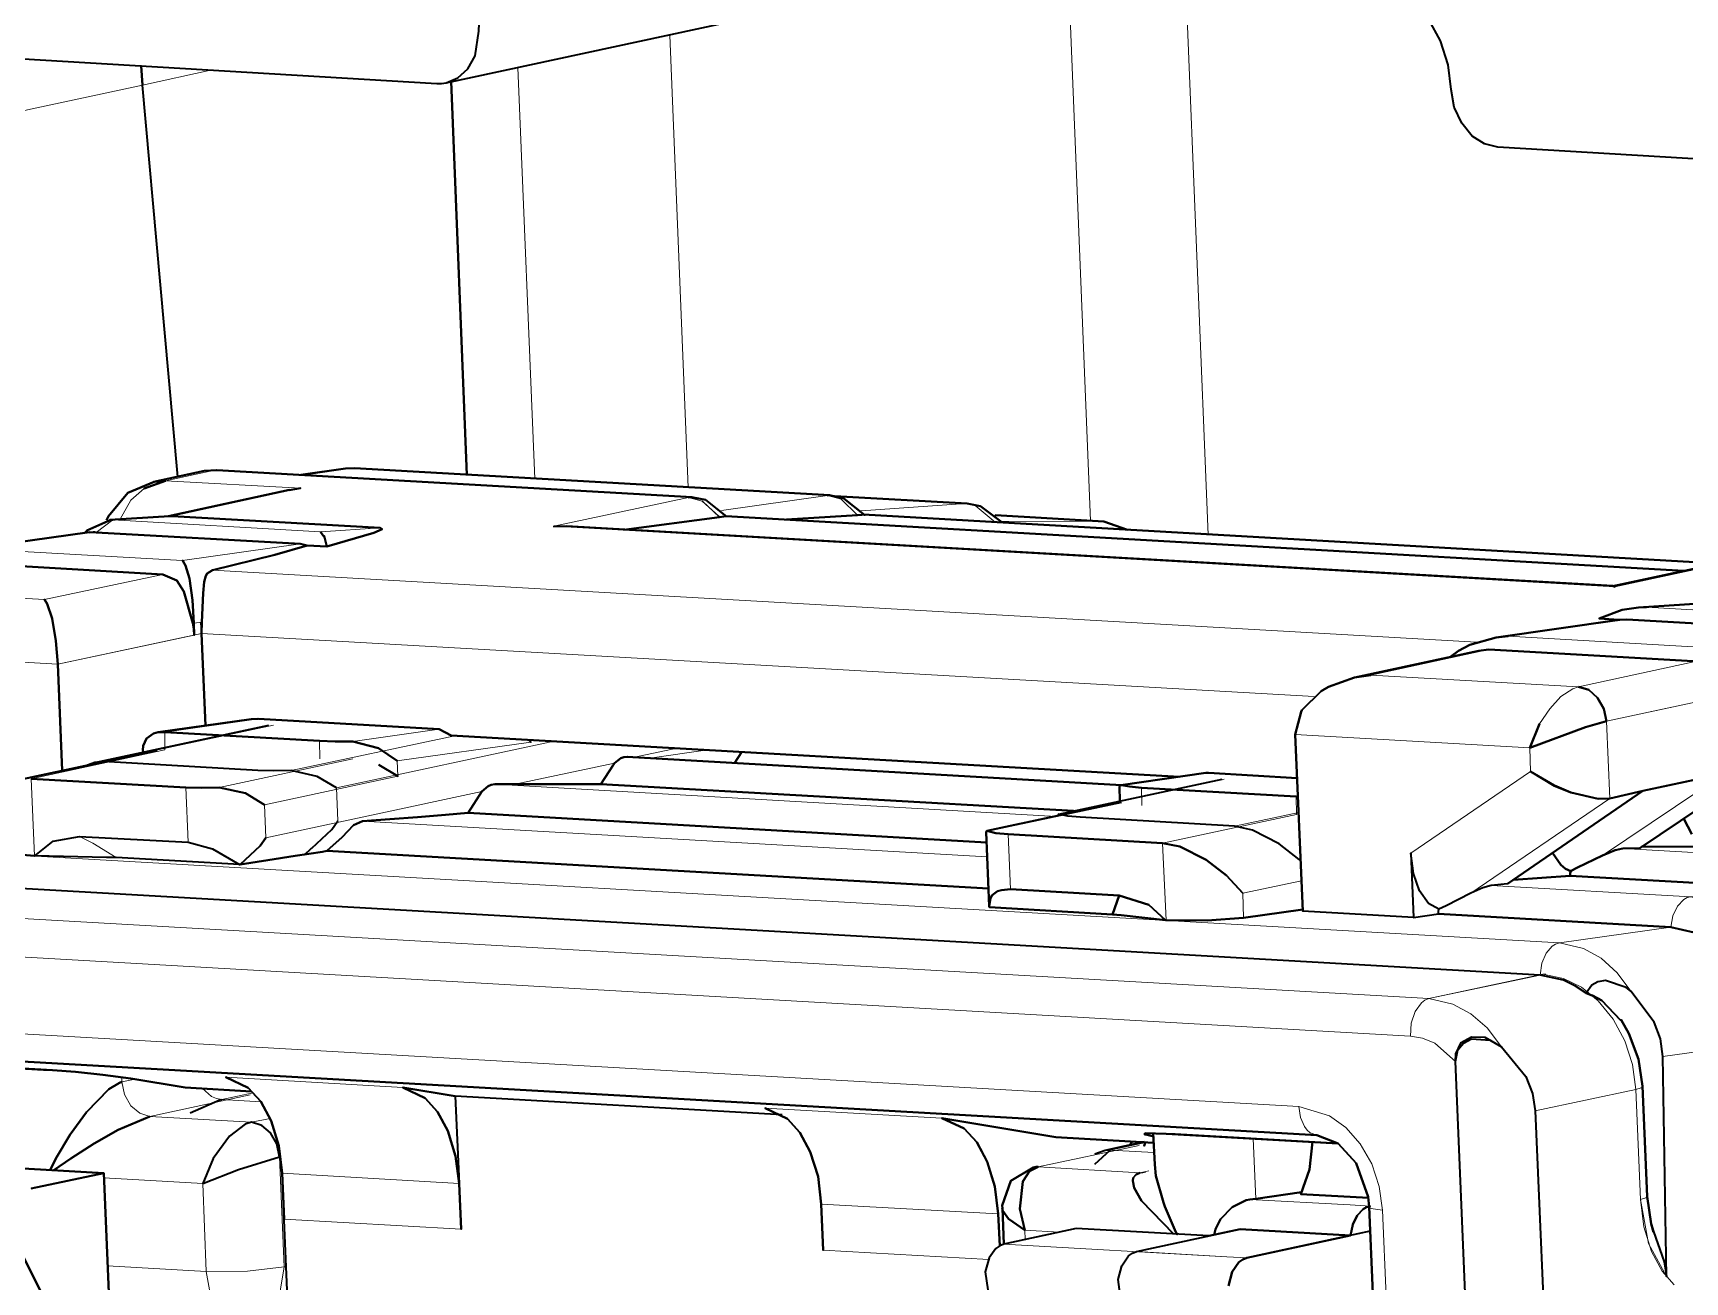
# Model space of a CAD drawing. Header units: millimetres. Extents: x 0 to 174, y 0 to 33.
# Drawn here: x 27.322 to 27.908, y 26.96 to 27.403 of the extents above; entities that cross this region are included whole.
import ezdxf

# ---------------------------------------------------------------- set-up
doc = ezdxf.new("R2010")
doc.units = ezdxf.units.MM
doc.layers.add('PDF_Geomertry', color=7, linetype='Continuous', true_color=0x405f80)

msp = doc.modelspace()

# ---------------------------------------------------------------- linework, layer by layer
at = {"layer": 'PDF_Geomertry', "color": 7, "lineweight": 35}
msp.add_lwpolyline([(28.11458, 22.58583), (28.11403, 22.58875), (28.11444, 22.59236), (28.11514, 22.59375), (28.11542, 22.59417), (28.11597, 22.59458), (28.15667, 22.62986), (28.19444, 22.66986, 0.187054), (28.35653, 23.18875), (28.18722, 27.36111, 0.271753), (27.76083, 28.0757, 0.095127), (27.57097, 28.12556), (27.42042, 28.13458), (27.3932, 28.13542), (27.36597, 28.13472), (27.33903, 28.13236), (27.3125, 28.12847), (27.29583, 28.12528), (27.29111, 28.12417)], format="xyb", dxfattribs=at)
at = {"layer": 'PDF_Geomertry', "color": 7, "lineweight": 13}
for points in [[(28.21056, 22.68875, 0.187268), (28.36875, 23.19514), (28.36972, 23.19583), (28.37069, 23.19639), (28.20125, 27.36875), (28.20042, 27.3682), (28.19945, 27.36764, 0.2722), (27.78333, 28.065)], [(28.26083, 22.75681, 0.153248), (28.37069, 23.19639), (28.38569, 23.20709), (28.21639, 27.37945), (28.20125, 27.36875, 0.236094), (27.85708, 28.02361)], [(28.28111, 22.78847, 0.153429), (28.38569, 23.20709), (28.38986, 23.20834), (28.39792, 23.20945), (28.41681, 23.20986), (28.2475, 27.38222), (28.22861, 27.38195), (28.22056, 27.38084), (28.21639, 27.37945, 0.236284), (27.88861, 28.00292)]]:
    msp.add_lwpolyline(points, format="xyb", dxfattribs=at)
at = {"layer": 'PDF_Geomertry', "color": 7, "lineweight": 35}
for points in [[(27.18167, 27.11931), (27.17264, 27.34389), (27.17458, 27.36347), (27.18181, 27.38056), (27.19319, 27.3925), (27.2, 27.39653), (27.20722, 27.39889), (27.21222, 27.39958), (27.21722, 27.39958), (27.46514, 27.38472), (27.46681, 27.38472), (27.46847, 27.385), (27.47264, 27.38681), (27.47611, 27.39), (27.47875, 27.39459), (27.48, 27.40333), (27.48042, 27.41167), (27.48222, 27.41958)], [(27.46847, 27.385), (27.59653, 27.4125)], [(28.12375, 27.32764), (28.11708, 27.33486), (28.10958, 27.34056), (28.10181, 27.34458), (28.09361, 27.34681), (28.08931, 27.34736), (27.84153, 27.36222), (27.83681, 27.36333), (27.8325, 27.36611), (27.82875, 27.3707), (27.82611, 27.37639), (27.825, 27.38264), (27.82389, 27.39139), (27.82125, 27.39986), (27.81708, 27.4075)], [(27.37319, 27.24528), (27.36695, 27.31472), (27.36069, 27.38417), (27.36028, 27.39097), (27.36069, 27.38417)], [(27.38583, 27.2475), (27.38264, 27.24736), (27.36458, 27.24347), (27.36889, 27.24389), (27.36125, 27.24111), (27.36889, 27.24389), (27.36458, 27.24347), (27.38264, 27.24736), (27.38708, 27.24764), (27.55569, 27.23806), (27.38708, 27.24764), (27.55569, 27.23806)], [(27.36125, 27.24111), (27.36889, 27.24389), (27.36458, 27.24347), (27.38264, 27.24736), (27.38708, 27.24764)], [(27.38695, 27.24764), (27.38292, 27.24736)], [(27.36486, 27.24347), (27.35556, 27.23958), (27.34861, 27.23139), (27.34792, 27.22986)], [(27.41681, 27.24125), (27.41278, 27.24056)], [(27.41278, 27.24069), (27.36986, 27.23139)], [(27.56792, 27.23125), (27.56056, 27.23708), (27.55556, 27.23806), (27.555, 27.23806), (27.55445, 27.23792)], [(27.38139, 27.19375), (27.38167, 27.18972), (27.38305, 27.15708), (27.38167, 27.18972), (27.38181, 27.19375), (27.38222, 27.20403), (27.38264, 27.20806), (27.38319, 27.21014), (27.38361, 27.21097), (27.38556, 27.21222), (27.40764, 27.21764), (27.41917, 27.22097), (27.42611, 27.22056), (27.44278, 27.22542), (27.44569, 27.22667), (27.445, 27.22722), (27.37125, 27.23139), (27.37028, 27.23139), (27.34917, 27.23), (27.34972, 27.23), (27.35014, 27.23), (27.34972, 27.23), (27.34917, 27.23), (27.37028, 27.23139), (27.37125, 27.23139), (27.445, 27.22722), (27.44569, 27.22667), (27.44278, 27.22542), (27.42611, 27.22056), (27.42514, 27.22431), (27.42611, 27.22056), (27.41917, 27.22097), (27.41681, 27.22153), (27.3443, 27.22556), (27.34375, 27.22569), (27.34319, 27.22569), (27.34208, 27.22556), (27.34319, 27.22569), (27.34375, 27.22569), (27.3443, 27.22556), (27.41681, 27.22153), (27.41917, 27.22097), (27.40764, 27.21764), (27.38556, 27.21222), (27.38361, 27.21097), (27.38319, 27.21014), (27.38264, 27.20806), (27.38222, 27.20403), (27.38181, 27.19375), (27.38167, 27.18972), (27.38305, 27.15708)], [(27.56514, 27.23139), (27.56542, 27.23097), (27.53153, 27.22653), (27.56542, 27.23097), (27.56695, 27.23125), (27.56764, 27.23139), (27.9075, 27.21194), (27.56764, 27.23139), (27.56695, 27.23125), (27.56542, 27.23097)], [(27.88305, 27.20625), (27.88236, 27.20667), (27.51111, 27.22778), (27.50667, 27.22764)], [(27.29542, 27.21486), (27.36792, 27.2107), (27.37292, 27.20847), (27.37542, 27.20458), (27.37861, 27.19334), (27.37889, 27.19125), (27.37903, 27.18917), (27.37889, 27.19334), (27.37847, 27.20153), (27.37736, 27.20917), (27.37597, 27.21389), (27.37514, 27.21528), (27.37486, 27.21556), (27.37514, 27.21528), (27.37597, 27.21389), (27.37736, 27.20917), (27.37847, 27.20153), (27.37889, 27.19334), (27.37903, 27.18917), (27.37889, 27.19125), (27.37861, 27.19334), (27.37542, 27.20458), (27.37292, 27.20847), (27.36792, 27.2107), (27.29542, 27.21486)], [(27.88222, 27.20653), (27.9275, 27.21625), (27.88222, 27.20653), (27.9275, 27.21625), (27.93208, 27.21667), (27.93139, 27.21667), (27.93083, 27.21653), (27.93139, 27.21667), (27.93208, 27.21667), (28.10056, 27.20709), (28.10528, 27.20611), (28.11472, 27.20056), (28.12042, 27.1932), (28.13, 27.17458)], [(27.89306, 27.13389), (27.97528, 27.15139), (28.02319, 27.1582), (28.0425, 27.15958), (28.03569, 27.17278), (28.03319, 27.18153), (28.03375, 27.19153), (28.03444, 27.19667), (28.03472, 27.20153), (28.03472, 27.20611)], [(27.33222, 27.14111), (27.3307, 27.17889), (27.33, 27.18708), (27.32861, 27.195), (27.32694, 27.20028), (27.32597, 27.20181)], [(27.91319, 27.20042), (27.89153, 27.19889), (27.89431, 27.19903), (27.89153, 27.19889), (27.88569, 27.19806), (27.8775, 27.195), (27.88444, 27.19459), (27.88736, 27.19472), (27.95986, 27.19056)], [(27.95986, 27.19056), (27.88736, 27.19472), (27.88444, 27.19459), (27.8775, 27.195), (27.88569, 27.19806), (27.89153, 27.19889), (27.91319, 27.20042)], [(28.03958, 27.16514), (27.89306, 27.13389), (27.88125, 27.13125), (27.87722, 27.13111), (27.8675, 27.13333), (27.86167, 27.13583), (27.8532, 27.14083), (27.86153, 27.13569), (27.8675, 27.13333), (27.87722, 27.13111), (27.88125, 27.13125), (27.89306, 27.13389), (27.845, 27.10097), (27.83917, 27.10042), (27.83625, 27.09958), (27.83194, 27.09764), (27.82319, 27.0932), (27.82069, 27.09195), (27.81695, 27.09403), (27.81375, 27.09847), (27.81167, 27.10458), (27.81069, 27.11181), (27.81167, 27.08903), (27.82055, 27.09028), (27.82055, 27.09111), (27.82069, 27.09195), (27.81695, 27.09403), (27.81375, 27.09847), (27.81167, 27.10458), (27.81069, 27.11181), (27.81167, 27.08903), (27.77236, 27.09125), (27.76972, 27.15389), (27.7718, 27.16194), (27.77208, 27.1625), (27.77889, 27.16931), (27.78153, 27.17083), (27.7907, 27.17417), (27.79653, 27.175), (27.7907, 27.17417), (27.83472, 27.18361), (27.83833, 27.18403), (27.91083, 27.17986)], [(27.91083, 27.17986), (27.83833, 27.18403), (27.83472, 27.18361), (27.7907, 27.17417), (27.78153, 27.17083), (27.77889, 27.16931), (27.77208, 27.1625), (27.7718, 27.16194), (27.76972, 27.15389), (27.77236, 27.09125), (27.76972, 27.15389), (27.7718, 27.16194), (27.77208, 27.1625), (27.77889, 27.16931), (27.78153, 27.17083), (27.7907, 27.17417), (27.79653, 27.175)], [(27.7907, 27.17417), (27.83472, 27.18361)], [(27.85639, 27.15764), (27.85292, 27.14917), (27.87264, 27.15653), (27.88014, 27.15861), (27.87917, 27.16306), (27.87694, 27.16695), (27.87389, 27.16972), (27.87014, 27.17083)], [(27.47028, 27.15361), (27.46597, 27.15583), (27.40181, 27.15945), (27.46597, 27.15583), (27.47028, 27.15361), (27.72861, 27.13889), (27.47028, 27.15361), (27.72861, 27.13889)], [(27.34375, 27.14403), (27.40555, 27.15722)], [(27.31819, 27.13806), (27.3657, 27.1482), (27.31819, 27.13806)], [(27.8532, 27.14083), (27.86153, 27.13569), (27.8675, 27.13333), (27.87722, 27.13111), (27.88125, 27.13125), (27.89306, 27.13389), (27.845, 27.10097), (27.89306, 27.13389), (27.97528, 27.15139)], [(27.31667, 27.11139), (27.32236, 27.11083), (27.3225, 27.11083), (27.32903, 27.11611), (27.33833, 27.11778), (27.37694, 27.11569), (27.38556, 27.11333), (27.39514, 27.10778), (27.39542, 27.10778), (27.40514, 27.10931), (27.41486, 27.11083), (27.42458, 27.11236), (27.42611, 27.11264), (27.66083, 27.09931), (27.42611, 27.11264), (27.43153, 27.1175), (27.43556, 27.12181), (27.43875, 27.1232), (27.44847, 27.12389), (27.45833, 27.12458), (27.46819, 27.12542), (27.47625, 27.12611), (27.66014, 27.11556), (27.47625, 27.12611), (27.48111, 27.13375), (27.48333, 27.13556), (27.48444, 27.13611), (27.48569, 27.13625), (27.49292, 27.13625), (27.52333, 27.13625), (27.69097, 27.12681), (27.52333, 27.13625), (27.52764, 27.14306), (27.52819, 27.14375), (27.52931, 27.14472), (27.53042, 27.14556), (27.53153, 27.14584), (27.53278, 27.14597), (27.53153, 27.14584), (27.53042, 27.14556), (27.52931, 27.14472), (27.52819, 27.14375), (27.52764, 27.14306), (27.52333, 27.13625), (27.49292, 27.13625), (27.48569, 27.13625), (27.48444, 27.13611), (27.48333, 27.13556), (27.48111, 27.13375), (27.47625, 27.12611), (27.46819, 27.12542), (27.45833, 27.12458), (27.44847, 27.12389), (27.43875, 27.1232), (27.43556, 27.12181), (27.43153, 27.1175), (27.42611, 27.11264), (27.42458, 27.11236), (27.41486, 27.11083), (27.40514, 27.10931), (27.39542, 27.10778), (27.4025, 27.11444), (27.40444, 27.11722), (27.4025, 27.11444), (27.39542, 27.10778), (27.39514, 27.10778), (27.35139, 27.11028), (27.34792, 27.11028), (27.3225, 27.11083), (27.32236, 27.11083), (27.31667, 27.11139)], [(27.34667, 27.14431), (27.34375, 27.14403), (27.34125, 27.14306)], [(27.42958, 27.135), (27.42264, 27.13903), (27.41347, 27.14111), (27.40722, 27.14097), (27.40167, 27.14111), (27.34681, 27.14431)], [(27.32125, 27.1382), (27.37611, 27.13514), (27.38167, 27.135), (27.38792, 27.13514), (27.39722, 27.13306), (27.40403, 27.12903), (27.39722, 27.13306), (27.38792, 27.13514), (27.38167, 27.135), (27.37611, 27.13514), (27.32125, 27.1382)], [(27.68583, 27.1257), (27.74375, 27.13806)], [(27.77167, 27.10903), (27.77111, 27.10959), (27.76403, 27.11514), (27.75458, 27.12), (27.74819, 27.12139), (27.69333, 27.12458), (27.68903, 27.125), (27.68625, 27.12556), (27.68583, 27.1257), (27.68556, 27.12528)], [(27.91042, 27.11861), (27.9075, 27.12403), (27.91042, 27.11861)], [(27.42083, 27.11361), (27.42792, 27.12028), (27.43, 27.12334)], [(27.41819, 27.11125), (27.42069, 27.11361)], [(27.91403, 27.11403), (27.89264, 27.11417), (27.91403, 27.11403)], [(27.8968, 26.9775), (27.89597, 26.98042), (27.89458, 26.99014), (27.89292, 27.02917), (27.89153, 27.03875), (27.88806, 27.04792), (27.88528, 27.05278), (27.88806, 27.04792), (27.89153, 27.03875), (27.89292, 27.02917), (27.89458, 26.99014), (27.89597, 26.98042), (27.8968, 26.97764), (27.90056, 26.96695), (27.90139, 26.96167), (27.90014, 27.03972), (27.89931, 27.04597), (27.89708, 27.05194), (27.88875, 27.06292), (27.88708, 27.06417), (27.87972, 27.06667), (27.87708, 27.06625), (27.87486, 27.065), (27.87292, 27.06222), (27.875, 27.06139), (27.87292, 27.06222), (27.86917, 27.06472), (27.86486, 27.06681), (27.85653, 27.06861), (27.17431, 27.1075)], [(27.88528, 27.05278), (27.88806, 27.04792), (27.89153, 27.03875), (27.89292, 27.02917), (27.89458, 26.99014), (27.89597, 26.98042), (27.8968, 26.97764), (27.90056, 26.96695), (27.90139, 26.96167), (27.90014, 27.03972), (27.89931, 27.04597), (27.89708, 27.05194), (27.88875, 27.06292), (27.88708, 27.06417), (27.87972, 27.06667), (27.87708, 27.06625), (27.87486, 27.065), (27.87292, 27.06222), (27.86917, 27.06472), (27.86486, 27.06681), (27.85653, 27.06861), (27.17431, 27.1075)], [(27.91125, 27.08375), (27.90292, 27.08556), (27.82055, 27.09028), (27.82055, 27.09111), (27.82069, 27.09195), (27.81695, 27.09403), (27.81375, 27.09847), (27.81167, 27.10458), (27.81069, 27.11181), (27.81167, 27.08903), (27.77236, 27.09125)], [(27.94945, 27.09917), (27.86722, 27.10375), (27.86722, 27.10472), (27.8675, 27.10542), (27.86556, 27.10625), (27.86389, 27.10764), (27.86097, 27.11195), (27.86389, 27.10764), (27.86556, 27.10625), (27.8675, 27.10542), (27.86722, 27.10472), (27.86722, 27.10375), (27.84708, 27.10236), (27.86722, 27.10375), (27.94945, 27.09917)], [(27.845, 27.10097), (27.83917, 27.10042), (27.83625, 27.09958), (27.83194, 27.09764), (27.82319, 27.0932), (27.82069, 27.09195)], [(27.81167, 27.08903), (27.82055, 27.09028), (27.90292, 27.08556), (27.91125, 27.08375)], [(27.88542, 26.89375), (27.84153, 26.89625), (27.83125, 26.89944), (27.82347, 26.90667), (27.80528, 26.93084), (27.80028, 26.94), (27.79722, 26.9557), (27.79597, 26.98639), (27.79555, 26.99), (27.79125, 27.00194), (27.78486, 27.00889), (27.77736, 27.01181), (27.17667, 27.04597), (27.17389, 27.04569)], [(27.17667, 27.04597), (27.77736, 27.01181), (27.78486, 27.00889), (27.79125, 27.00194), (27.79555, 26.99), (27.79597, 26.98639), (27.79722, 26.9557)], [(27.79722, 26.9557), (27.79597, 26.98639), (27.79555, 26.99), (27.79125, 27.00194), (27.78486, 27.00889), (27.77736, 27.01181), (27.17667, 27.04597)], [(27.83014, 26.95306), (27.82653, 27.03792), (27.82667, 27.0407), (27.82861, 27.04472), (27.83222, 27.04667), (27.83694, 27.04653), (27.84292, 27.0432), (27.85153, 27.03264), (27.85389, 27.02667), (27.85486, 27.02042), (27.85917, 26.91903)], [(27.83014, 26.95306), (27.82653, 27.03792), (27.82667, 27.0407), (27.82861, 27.04472), (27.83222, 27.04667), (27.83694, 27.04653), (27.84292, 27.0432), (27.85153, 27.03264), (27.85389, 27.02667), (27.85486, 27.02042), (27.85917, 26.91903)], [(27.83014, 26.95306), (27.82653, 27.03792), (27.82736, 27.04208), (27.82944, 27.04445), (27.83222, 27.04597), (27.83889, 27.04556), (27.84292, 27.0432), (27.85153, 27.03264), (27.85389, 27.02667), (27.85486, 27.02042), (27.85917, 26.91903)], [(27.29458, 27.02097), (27.22542, 27.00625), (27.22417, 27.00597), (27.22278, 27.00597), (27.21903, 27.00695), (27.21556, 27.00917), (27.21264, 27.01278), (27.21028, 27.01736), (27.2093, 27.02042), (27.21028, 27.02986), (27.21306, 27.03458), (27.21681, 27.03806), (27.22125, 27.04014), (27.22597, 27.0407), (27.32556, 27.035), (27.32875, 27.03486), (27.33694, 27.03431), (27.34667, 27.0332), (27.35653, 27.03195), (27.37583, 27.02875), (27.39944, 27.02736)], [(27.67306, 26.93), (27.66667, 26.92861), (27.41264, 26.94306), (27.41028, 26.99834), (27.40903, 27.00806), (27.40639, 27.01695), (27.40264, 27.02375), (27.39819, 27.02861), (27.39028, 27.03236), (27.39819, 27.02861), (27.40264, 27.02375), (27.40639, 27.01695), (27.40903, 27.00806), (27.41028, 26.99834), (27.41097, 26.98208), (27.41028, 26.99834), (27.40903, 27.00806), (27.40639, 27.01695), (27.40264, 27.02375), (27.39819, 27.02861), (27.39028, 27.03236)], [(27.37764, 27.01972), (27.3882, 27.02431), (27.38889, 27.02444)], [(27.58764, 27.01903), (27.47167, 27.02569), (27.45306, 27.02875), (27.46097, 27.025), (27.46542, 27.02014), (27.46903, 27.01333), (27.47181, 27.00445), (27.47306, 26.99472), (27.47375, 26.97847), (27.47306, 26.99472), (27.47181, 27.00445), (27.46903, 27.01333), (27.46542, 27.02014), (27.46097, 27.025), (27.45306, 27.02875), (27.47167, 27.02569)], [(27.60153, 26.98736), (27.60222, 26.97111), (27.60153, 26.98736), (27.60042, 26.99722), (27.59764, 27.00597), (27.59389, 27.01278), (27.58958, 27.01764), (27.58167, 27.02139), (27.58958, 27.01764), (27.59389, 27.01278), (27.59764, 27.00597), (27.60042, 26.99722), (27.60153, 26.98736), (27.60042, 26.99722), (27.59764, 27.00597), (27.59389, 27.01278), (27.58958, 27.01764), (27.58167, 27.02139)], [(27.66486, 26.97264), (27.66431, 26.98389), (27.66306, 26.99361), (27.66042, 27.0025), (27.65667, 27.00931), (27.65222, 27.01417), (27.64431, 27.01792), (27.68472, 27.01111), (27.71945, 27.00917)], [(27.78486, 27.00889), (27.72708, 27.01222), (27.72389, 27.01236), (27.71639, 27.0125)], [(27.71611, 27.00945), (27.70208, 27.00639)], [(27.71639, 27.01236), (27.71625, 27.01236), (27.71625, 27.01222), (27.71625, 27.01222), (27.71625, 27.01222), (27.71639, 27.01208), (27.71708, 27.01195), (27.71945, 27.01139)], [(27.77167, 26.99097), (27.79569, 26.98958), (27.77167, 26.99097), (27.77472, 26.99972), (27.77583, 27.00945), (27.77472, 26.99972), (27.77167, 26.99097), (27.77472, 26.99972), (27.77583, 27.00945)], [(27.29986, 27.00111), (27.34694, 26.99834), (27.32125, 26.99292)], [(27.31611, 26.97333), (27.33361, 26.93847), (27.34931, 26.94181), (27.34694, 26.99834), (27.29986, 27.00111)], [(27.69861, 27.00153), (27.70403, 27.00653), (27.70319, 27.00653), (27.70222, 27.00639), (27.69861, 27.00514)], [(27.32125, 26.99292), (27.34694, 26.99834), (27.34931, 26.94181), (27.33361, 26.93847), (27.31792, 26.93931), (27.34597, 26.88361), (27.34694, 26.88195), (27.34819, 26.88084), (27.34958, 26.88), (27.35097, 26.87972), (27.35153, 26.87972), (27.35208, 26.87972), (27.47667, 26.90639), (27.51736, 26.91222), (27.55819, 26.91514), (27.59305, 26.915), (27.59806, 26.90542), (27.59569, 26.91292), (27.59542, 26.92014), (27.59681, 26.92694), (27.59931, 26.9325)], [(27.70819, 26.95097), (27.70681, 26.9607), (27.70819, 26.96556), (27.71056, 26.96903), (27.71194, 26.97), (27.71333, 26.97056), (27.75014, 26.97847), (27.73903, 26.97611), (27.69195, 26.97875), (27.66625, 26.9732), (27.66583, 26.98597), (27.6657, 26.98695), (27.66875, 26.9957), (27.67667, 27.00042), (27.67764, 27.00056), (27.67847, 27.00056), (27.67542, 26.99903), (27.67306, 26.99542), (27.67194, 26.9857), (27.67375, 26.9782), (27.66792, 26.98222), (27.66597, 26.985), (27.6657, 26.98597), (27.66597, 26.985), (27.66792, 26.98222), (27.67375, 26.9782), (27.67194, 26.9857), (27.67306, 26.99542), (27.67542, 26.99903), (27.67847, 27.00056), (27.67764, 27.00056), (27.67667, 27.00042), (27.66875, 26.9957), (27.6657, 26.98695), (27.66583, 26.98597), (27.66625, 26.9732), (27.66486, 26.97264), (27.66347, 26.97167), (27.66111, 26.96833), (27.65972, 26.96333), (27.66111, 26.95375)], [(27.75014, 26.97847), (27.78931, 26.97625), (27.79014, 26.98014), (27.79167, 26.98333), (27.79375, 26.98556), (27.795, 26.98625), (27.79625, 26.98667), (27.795, 26.98625), (27.79375, 26.98556), (27.79167, 26.98333), (27.79014, 26.98014), (27.78931, 26.97625), (27.7525, 26.96833), (27.75111, 26.96778), (27.74972, 26.96681), (27.74736, 26.96333), (27.74597, 26.95847)], [(27.74597, 26.95847), (27.74736, 26.96333), (27.74972, 26.96681), (27.75111, 26.96778), (27.7525, 26.96833), (27.78931, 26.97625), (27.75014, 26.97847), (27.73903, 26.97611), (27.69195, 26.97875), (27.66625, 26.9732), (27.66486, 26.97264), (27.66347, 26.97167), (27.66111, 26.96833), (27.65972, 26.96333), (27.66111, 26.95375)], [(27.79625, 26.97778), (27.7525, 26.96833), (27.75111, 26.96778), (27.74972, 26.96681), (27.74736, 26.96333), (27.74597, 26.95847)], [(27.33361, 26.93847), (27.31611, 26.97333)]]:
    msp.add_lwpolyline(points, dxfattribs=at)
at = {"layer": 'PDF_Geomertry', "color": 7, "lineweight": 13}
for points in [[(27.73097, 27.41681), (27.73875, 27.22472)], [(27.68972, 27.41097), (27.69708, 27.22972)], [(27.54778, 27.40195), (27.55431, 27.24153)], [(27.38542, 27.38958), (27.36069, 27.38417), (27.36695, 27.31472), (27.37319, 27.24528)], [(27.49389, 27.39042), (27.49986, 27.24458)], [(27.36069, 27.38417), (27.17264, 27.34389)], [(27.37125, 27.23139), (27.35014, 27.23), (27.3443, 27.22556), (27.35014, 27.23), (27.42389, 27.22583), (27.445, 27.22722), (27.42389, 27.22583), (27.35014, 27.23), (27.37125, 27.23139), (27.41681, 27.24125), (27.36889, 27.24389), (27.38583, 27.2475), (27.38264, 27.24736), (27.38583, 27.2475), (27.38639, 27.24764), (27.38695, 27.24764)], [(27.38583, 27.2475), (27.38653, 27.24764), (27.38708, 27.24764), (27.38653, 27.24764), (27.38583, 27.2475), (27.55445, 27.23792), (27.50667, 27.22778), (27.88305, 27.20625), (27.93083, 27.21653)], [(27.36125, 27.24111), (27.35653, 27.23695), (27.35278, 27.23028)], [(27.55445, 27.23792), (27.55944, 27.23667), (27.56542, 27.23097), (27.55944, 27.23667), (27.55445, 27.23792), (27.5593, 27.23667), (27.56514, 27.23139)], [(27.36792, 27.2107), (27.32597, 27.20181), (27.25222, 27.20597), (27.2943, 27.215)], [(27.38556, 27.21222), (27.83403, 27.18667)], [(27.96805, 27.19486), (27.89431, 27.19903), (27.91542, 27.20056), (27.89431, 27.19903), (27.96805, 27.19486)], [(27.29306, 27.14125), (27.24792, 27.17528), (27.2475, 27.18361), (27.3307, 27.17889), (27.37903, 27.18917), (27.3307, 27.17889), (27.2475, 27.18361), (27.24792, 27.17528), (27.29306, 27.14125), (27.24792, 27.17528), (27.2475, 27.18361), (27.3307, 27.17889), (27.38167, 27.18972), (27.77639, 27.16736)], [(27.83194, 27.09764), (27.88125, 27.13125), (27.88014, 27.15861), (27.92875, 27.16903), (27.92861, 27.17222), (27.92569, 27.17181), (27.92861, 27.17222), (27.97444, 27.17875), (27.97736, 27.17945), (27.97736, 27.1825), (27.99875, 27.18403), (28.03375, 27.19153)], [(27.83833, 27.18403), (27.79653, 27.175), (27.87014, 27.17083), (27.86819, 27.17014), (27.86389, 27.16736), (27.86, 27.16306), (27.85639, 27.15764)], [(27.87014, 27.17083), (27.91222, 27.17986)], [(27.34681, 27.14431), (27.40722, 27.15722)], [(27.41347, 27.14111), (27.47153, 27.15347)], [(27.76972, 27.15389), (27.85292, 27.14917), (27.8532, 27.14083), (27.81069, 27.11181)], [(27.50681, 27.15153), (27.42958, 27.135), (27.43, 27.12334)], [(27.53528, 27.14584), (27.55042, 27.14903)], [(27.68625, 27.12556), (27.74444, 27.13806)], [(27.77097, 27.12625), (27.74819, 27.12139)], [(27.84292, 27.0432), (27.83778, 27.04986), (27.83194, 27.05486), (27.82556, 27.05833), (27.81708, 27.06028), (27.85653, 27.06861), (27.85722, 27.07278), (27.85875, 27.07639), (27.86083, 27.07889), (27.86208, 27.07958), (27.86347, 27.08), (27.18125, 27.11875), (27.18, 27.11834), (27.17875, 27.11764), (27.17653, 27.11514), (27.175, 27.11153), (27.17431, 27.1075)], [(27.18125, 27.11875), (27.86347, 27.08), (27.86208, 27.07958), (27.86083, 27.07889), (27.85875, 27.07639), (27.85722, 27.07278), (27.85653, 27.06861), (27.81708, 27.06028), (27.82556, 27.05833), (27.83194, 27.05486), (27.83778, 27.04986), (27.84292, 27.0432), (27.83778, 27.04986), (27.83194, 27.05486), (27.82556, 27.05833), (27.81708, 27.06028), (27.8575, 27.06889)], [(27.135, 27.09903), (27.81708, 27.06028), (27.81569, 27.05972), (27.81444, 27.05875), (27.81222, 27.0557), (27.81083, 27.05153), (27.81056, 27.04695), (27.81486, 27.04625), (27.81917, 27.04445), (27.82653, 27.03792), (27.81917, 27.04445), (27.81486, 27.04625), (27.81056, 27.04695), (27.12833, 27.08583)], [(27.81056, 27.04695), (27.81083, 27.05153), (27.81222, 27.0557), (27.81444, 27.05875), (27.81569, 27.05972), (27.81708, 27.06028), (27.135, 27.09903), (27.13361, 27.09847), (27.13222, 27.0975), (27.13, 27.09458), (27.12861, 27.09042), (27.12833, 27.08583)], [(27.82653, 27.03792), (27.81917, 27.04445), (27.81486, 27.04625), (27.81056, 27.04695), (27.12833, 27.08583), (27.12403, 27.08556), (27.11986, 27.08417), (27.11292, 27.07847)], [(27.85861, 27.06889), (27.85805, 27.06889), (27.8575, 27.06889), (27.86486, 27.06736), (27.87125, 27.06431), (27.87722, 27.05944), (27.8825, 27.05292), (27.88667, 27.04528), (27.88931, 27.03694), (27.89056, 27.02806), (27.85486, 27.02042), (27.89056, 27.02806), (27.89222, 26.98903), (27.895, 26.97347), (27.90139, 26.96167), (27.895, 26.97347), (27.89222, 26.98903), (27.89056, 27.02806), (27.85486, 27.02042)], [(27.89292, 27.02917), (27.89278, 27.02889), (27.89236, 27.02861), (27.89056, 27.02806), (27.88931, 27.03694), (27.88667, 27.04528), (27.8825, 27.05292), (27.87722, 27.05944), (27.875, 27.06139), (27.87722, 27.05944), (27.8825, 27.05292), (27.88667, 27.04528), (27.88931, 27.03694), (27.89056, 27.02806), (27.89236, 27.02861), (27.89278, 27.02889), (27.89292, 27.02917), (27.89278, 27.02889), (27.89236, 27.02861), (27.89056, 27.02806), (27.89222, 26.98903), (27.89333, 26.97931), (27.89611, 26.97056), (27.89986, 26.96361), (27.90417, 26.95875)], [(27.83014, 26.95306), (27.80194, 26.95472), (27.80069, 26.98528), (27.79945, 26.99361), (27.79681, 27.00167), (27.79278, 27.00875), (27.78764, 27.01458), (27.7818, 27.01875), (27.77097, 27.02195), (27.17028, 27.05611), (27.16417, 27.0557), (27.15861, 27.05361), (27.15361, 27.05), (27.14931, 27.045), (27.14597, 27.03875), (27.14403, 27.03125), (27.14347, 27.02264), (27.14486, 26.99208), (27.11653, 26.99361)], [(27.17028, 27.05611), (27.77097, 27.02195), (27.77153, 27.01806), (27.77292, 27.01486), (27.77389, 27.01361), (27.775, 27.01264), (27.77736, 27.01181), (27.775, 27.01264), (27.77389, 27.01361), (27.77292, 27.01486), (27.77153, 27.01806), (27.77097, 27.02195), (27.7818, 27.01875), (27.78764, 27.01458), (27.79278, 27.00875), (27.79681, 27.00167), (27.79945, 26.99361), (27.80069, 26.98528), (27.79736, 26.9857), (27.79639, 26.98597), (27.79611, 26.98611), (27.79597, 26.98625), (27.79597, 26.98625), (27.79597, 26.98639), (27.79597, 26.98625), (27.79597, 26.98625), (27.79611, 26.98611), (27.79639, 26.98597), (27.79736, 26.9857), (27.80069, 26.98528), (27.80194, 26.95472)], [(27.80194, 26.95472), (27.80069, 26.98528), (27.79945, 26.99361), (27.79681, 27.00167), (27.79278, 27.00875), (27.78764, 27.01458), (27.7818, 27.01875), (27.77097, 27.02195), (27.17028, 27.05611)], [(27.45306, 27.02875), (27.39028, 27.03236)], [(27.38194, 27.02833), (27.38514, 27.02556), (27.38695, 27.02486), (27.38889, 27.02444), (27.4, 27.02681)], [(27.38889, 27.02444), (27.40264, 27.02361)], [(27.64431, 27.01792), (27.58167, 27.02139)], [(27.77097, 27.02195), (27.77153, 27.01806), (27.77292, 27.01486), (27.77389, 27.01361), (27.775, 27.01264), (27.77736, 27.01181)], [(27.71722, 27.00931), (27.70403, 27.00653), (27.71958, 27.0057)], [(27.47306, 26.99472), (27.41028, 26.99834)], [(27.89222, 26.98903), (27.89403, 26.98958), (27.89444, 26.98986), (27.89458, 26.99014)], [(27.66431, 26.98389), (27.60153, 26.98736)], [(27.79597, 26.98639), (27.79597, 26.98625), (27.79597, 26.98625), (27.79611, 26.98611), (27.79639, 26.98597), (27.79736, 26.9857), (27.80069, 26.98528)], [(27.71333, 26.97056), (27.74542, 26.96875), (27.7525, 26.96833), (27.74542, 26.96875), (27.66625, 26.9732), (27.74542, 26.96875), (27.7525, 26.96833)]]:
    msp.add_lwpolyline(points, dxfattribs=at)
at = {"layer": 'PDF_Geomertry', "color": 7, "lineweight": 35}
for points in [[(27.47583, 27.24597), (27.47028, 27.38542)], [(27.43278, 27.2482), (27.43597, 27.24834), (27.60458, 27.23875), (27.60958, 27.23764), (27.61695, 27.23167), (27.60958, 27.23764), (27.60458, 27.23875), (27.60417, 27.23875), (27.60375, 27.23861), (27.60417, 27.23875), (27.60458, 27.23875), (27.43597, 27.24834), (27.43278, 27.2482), (27.41694, 27.24597)], [(27.34792, 27.22986), (27.34861, 27.23139), (27.35556, 27.23958), (27.36486, 27.24347), (27.35556, 27.23958), (27.34861, 27.23139)], [(27.41278, 27.24056), (27.41681, 27.24125)], [(27.36986, 27.23139), (27.41278, 27.24069)], [(27.55556, 27.23806), (27.56042, 27.23708), (27.56792, 27.23125), (27.56056, 27.23708), (27.55556, 27.23806), (27.555, 27.23806), (27.55445, 27.23792), (27.555, 27.23806)], [(27.65333, 27.23583), (27.60639, 27.23847), (27.65333, 27.23583), (27.65806, 27.23486), (27.66556, 27.22917), (27.65806, 27.23486)], [(27.34014, 27.22542), (27.34097, 27.22625), (27.34944, 27.23), (27.34097, 27.22625)], [(27.61653, 27.23195), (27.61597, 27.23181), (27.61444, 27.23167), (27.58917, 27.23014), (27.61444, 27.23167), (27.61597, 27.23181), (27.61653, 27.23195), (27.91972, 27.21458)], [(27.70181, 27.22945), (27.66333, 27.23167), (27.70181, 27.22945), (27.71014, 27.22653)], [(27.29972, 27.21972), (27.34194, 27.22569), (27.29972, 27.21972), (27.30042, 27.21972), (27.30111, 27.21972), (27.30042, 27.21972), (27.29972, 27.21972), (27.29153, 27.21542), (27.2907, 27.21445), (27.29153, 27.21542)], [(27.42389, 27.22583), (27.425, 27.22417)], [(27.51111, 27.22778), (27.88236, 27.20667), (27.88305, 27.20625), (27.88236, 27.20667), (27.51111, 27.22778), (27.50667, 27.22764)], [(27.33222, 27.14111), (27.3307, 27.17889), (27.33, 27.18708), (27.32861, 27.195), (27.32694, 27.20028), (27.32597, 27.20181), (27.32694, 27.20028), (27.32861, 27.195), (27.33, 27.18708), (27.3307, 27.17889)], [(27.88458, 27.19459), (27.84097, 27.18833), (27.84528, 27.18875), (27.84097, 27.18833), (27.83167, 27.1857), (27.82764, 27.18361), (27.82486, 27.18153), (27.82764, 27.18361), (27.83167, 27.1857), (27.84097, 27.18833)], [(27.87014, 27.17083), (27.87389, 27.16972), (27.87694, 27.16695), (27.87917, 27.16306), (27.88014, 27.15861), (27.87264, 27.15653), (27.85292, 27.14917), (27.85639, 27.15764), (27.85292, 27.14917), (27.87264, 27.15653), (27.88014, 27.15861), (27.87917, 27.16306), (27.87694, 27.16695), (27.87389, 27.16972)], [(27.39931, 27.15931), (27.36625, 27.15472), (27.36861, 27.15472), (27.42347, 27.15167), (27.42903, 27.15139), (27.43528, 27.15139), (27.44444, 27.14903), (27.45111, 27.14459), (27.44444, 27.14903), (27.43528, 27.15139), (27.42903, 27.15139), (27.42347, 27.15167), (27.36861, 27.15472), (27.36625, 27.15472), (27.36458, 27.15431), (27.36208, 27.1525), (27.36097, 27.14986), (27.36083, 27.14833), (27.36097, 27.14986), (27.36208, 27.1525), (27.36458, 27.15431), (27.36625, 27.15472), (27.39931, 27.15931), (27.40167, 27.15945)], [(27.36097, 27.14778), (27.36083, 27.14847)], [(27.49764, 27.15208), (27.49847, 27.15125)], [(27.57333, 27.14778), (27.57069, 27.14375)], [(27.44458, 27.1432), (27.45125, 27.13917)], [(27.70736, 27.13542), (27.70778, 27.13597), (27.73792, 27.14028), (27.73847, 27.14028), (27.73889, 27.14028), (27.77042, 27.13847), (27.73889, 27.14028), (27.73847, 27.14028), (27.73792, 27.14028), (27.70778, 27.13597), (27.70806, 27.13597), (27.53264, 27.14597), (27.70806, 27.13597), (27.71083, 27.13542), (27.71514, 27.135), (27.77, 27.13195), (27.77069, 27.13181), (27.77, 27.13195), (27.71514, 27.135), (27.71083, 27.13542), (27.70806, 27.13597), (27.70778, 27.13597), (27.70736, 27.13542), (27.7075, 27.13028)], [(27.89194, 27.11361), (27.93556, 27.14292), (27.89194, 27.11361), (27.88597, 27.11347), (27.88319, 27.11292), (27.87875, 27.11097), (27.86986, 27.10681), (27.86736, 27.10542), (27.86986, 27.10681), (27.87875, 27.11097), (27.88319, 27.11292), (27.88597, 27.11347)], [(27.70778, 27.12986), (27.66028, 27.11972), (27.66069, 27.11958), (27.66347, 27.11889), (27.66778, 27.11861), (27.72264, 27.11542), (27.72875, 27.11417), (27.73806, 27.10945), (27.74528, 27.10389), (27.75111, 27.09764), (27.74528, 27.10389), (27.73806, 27.10945), (27.72875, 27.11417), (27.72264, 27.11542), (27.66778, 27.11861), (27.66347, 27.11889), (27.66069, 27.11958), (27.66028, 27.11972), (27.66, 27.11931), (27.66111, 27.09306), (27.66125, 27.09445), (27.66153, 27.0957), (27.66208, 27.09681), (27.66306, 27.09764), (27.66403, 27.09833), (27.66542, 27.09875), (27.66861, 27.09903), (27.70722, 27.09681), (27.71778, 27.09347), (27.72361, 27.08806), (27.70792, 27.08986), (27.70486, 27.09014), (27.66125, 27.09264), (27.66111, 27.09306), (27.66, 27.11931), (27.66028, 27.11972)], [(27.3225, 27.11083), (27.32903, 27.11611), (27.33833, 27.11778), (27.37694, 27.11569), (27.38556, 27.11333), (27.39514, 27.10778), (27.35139, 27.11028), (27.34792, 27.11028)], [(27.66125, 27.09264), (27.70486, 27.09014), (27.70722, 27.09681), (27.66861, 27.09903), (27.66542, 27.09875), (27.66403, 27.09833), (27.66306, 27.09764), (27.66208, 27.09681), (27.66153, 27.0957), (27.66111, 27.09306)], [(27.75139, 27.08889), (27.77236, 27.09181), (27.75139, 27.08889), (27.73847, 27.08792), (27.72389, 27.08806), (27.72361, 27.08806), (27.71778, 27.09347), (27.70722, 27.09681), (27.70486, 27.09014), (27.70792, 27.08986), (27.72361, 27.08806), (27.72389, 27.08806), (27.73847, 27.08792)], [(27.87514, 27.06139), (27.87847, 27.05958), (27.88514, 27.05264), (27.87847, 27.05958)], [(27.21028, 27.02986), (27.2093, 27.02042), (27.21028, 27.01736), (27.2093, 27.02042), (27.21028, 27.02986), (27.21306, 27.03458), (27.21681, 27.03806), (27.22125, 27.04014), (27.22597, 27.0407), (27.32556, 27.035), (27.32875, 27.03486), (27.33694, 27.03431), (27.34667, 27.0332), (27.35653, 27.03195), (27.37583, 27.02875), (27.39944, 27.02736), (27.37583, 27.02875), (27.35653, 27.03195), (27.34667, 27.0332), (27.33694, 27.03431), (27.32875, 27.03486), (27.22597, 27.0407), (27.22125, 27.04014), (27.21681, 27.03806)], [(27.32792, 26.99945), (27.33, 27.00361), (27.335, 27.01208), (27.34083, 27.02), (27.34875, 27.02819), (27.3525, 27.03042), (27.35333, 27.0307), (27.3525, 27.03042), (27.34875, 27.02819), (27.34083, 27.02), (27.335, 27.01208), (27.33, 27.00361)], [(27.47167, 27.02569), (27.47306, 26.99472), (27.47181, 27.00445), (27.46903, 27.01333), (27.46542, 27.02014), (27.46097, 27.025), (27.45306, 27.02875)], [(27.36333, 27.01847), (27.35208, 27.01375), (27.34361, 27.00889), (27.33528, 27.00361), (27.32931, 26.99945), (27.33528, 27.00361), (27.34361, 27.00889), (27.35208, 27.01375)], [(27.40931, 27.00417), (27.40833, 27.00875), (27.40611, 27.01264), (27.40306, 27.01528), (27.39944, 27.01639), (27.39708, 27.01569), (27.39153, 27.01153), (27.38583, 27.00361), (27.38208, 26.99472), (27.39472, 26.99972)], [(27.40931, 27.00417), (27.40833, 27.00875), (27.40611, 27.01264), (27.40306, 27.01528), (27.39944, 27.01639), (27.39708, 27.01569), (27.39153, 27.01153), (27.38583, 27.00361), (27.38208, 26.99472), (27.39472, 26.99972)], [(27.68472, 27.01111), (27.64431, 27.01792), (27.65222, 27.01417), (27.65667, 27.00931), (27.66042, 27.00236), (27.66306, 26.99361), (27.66431, 26.98389), (27.66486, 26.97264), (27.66431, 26.98389), (27.66306, 26.99361), (27.66042, 27.0025), (27.65667, 27.00931), (27.65222, 27.01417), (27.64431, 27.01792), (27.68472, 27.01111), (27.71945, 27.00917)], [(27.72389, 27.01236), (27.78486, 27.00889), (27.72708, 27.01222), (27.72389, 27.01236), (27.71639, 27.0125)], [(27.71986, 27.00139), (27.72028, 26.99736), (27.72292, 26.98792), (27.72347, 26.98653), (27.72736, 26.9775), (27.72778, 26.97667), (27.72736, 26.9775), (27.72347, 26.98653), (27.72292, 26.98792), (27.72028, 26.99736), (27.71986, 27.00139), (27.7193, 27.0125)], [(27.71181, 27.00958), (27.71097, 27.00833)], [(27.71653, 27.00945), (27.71611, 27.00806)], [(27.71945, 27.01139), (27.71708, 27.01195), (27.71639, 27.01208), (27.71625, 27.01222), (27.71625, 27.01222), (27.71625, 27.01222), (27.71625, 27.01236), (27.71639, 27.01236), (27.71625, 27.01236), (27.71625, 27.01222), (27.71625, 27.01222), (27.71625, 27.01222), (27.71639, 27.01208), (27.71708, 27.01195)], [(27.7125, 26.9932), (27.71208, 26.9957), (27.71222, 26.99667), (27.7132, 26.99792), (27.71458, 26.99847), (27.7132, 26.99792), (27.71222, 26.99667), (27.71208, 26.9957), (27.7125, 26.9932), (27.71514, 26.98861), (27.72653, 26.9768), (27.71514, 26.98861)], [(27.75569, 26.98931), (27.75361, 26.98903), (27.75222, 26.98875), (27.74736, 26.98625), (27.74319, 26.98208), (27.74139, 26.97847), (27.74097, 26.97653), (27.74139, 26.97847), (27.74319, 26.98208), (27.74736, 26.98625), (27.75222, 26.98875), (27.75361, 26.98903), (27.75569, 26.98931), (27.77194, 26.99167)]]:
    msp.add_lwpolyline(points, close=True, dxfattribs=at)
at = {"layer": 'PDF_Geomertry', "color": 7, "lineweight": 13}
for points in [[(27.9275, 27.21625), (27.93083, 27.21653), (27.88305, 27.20625), (27.50667, 27.22778), (27.55445, 27.23792), (27.38583, 27.2475), (27.36889, 27.24389), (27.41681, 27.24125), (27.37125, 27.23139), (27.41681, 27.24125), (27.36889, 27.24389), (27.38583, 27.2475), (27.55445, 27.23792), (27.50667, 27.22778), (27.88305, 27.20625), (27.93083, 27.21653)], [(27.41806, 27.24583), (27.43514, 27.24834), (27.43278, 27.2482), (27.43514, 27.24834)], [(27.60375, 27.23861), (27.60861, 27.23736), (27.61444, 27.23167), (27.60861, 27.23736), (27.60375, 27.23861), (27.56611, 27.23333), (27.60375, 27.23861), (27.43514, 27.24834), (27.43556, 27.24834), (27.43597, 27.24834), (27.43556, 27.24834), (27.43514, 27.24834)], [(27.35653, 27.23695), (27.36125, 27.24111), (27.35653, 27.23695), (27.35278, 27.23028)], [(27.65278, 27.23583), (27.65611, 27.23514), (27.66319, 27.22917), (27.65611, 27.23514), (27.65278, 27.23583), (27.6157, 27.23319), (27.65278, 27.23583), (27.60667, 27.23847)], [(27.56695, 27.23125), (27.90695, 27.21194)], [(27.61597, 27.23181), (27.91958, 27.21458)], [(27.70167, 27.22945), (27.70875, 27.22667), (27.70167, 27.22945), (27.66514, 27.22958), (27.70167, 27.22945), (27.66333, 27.23167)], [(27.37486, 27.21556), (27.41681, 27.22153), (27.37486, 27.21556), (27.30111, 27.21972), (27.29542, 27.21486), (27.30111, 27.21972), (27.34319, 27.22569), (27.30111, 27.21972)], [(27.25222, 27.20597), (27.32597, 27.20181), (27.36792, 27.2107), (27.32597, 27.20181), (27.25222, 27.20597), (27.2943, 27.215)], [(27.83403, 27.18667), (27.38556, 27.21222)], [(27.96111, 27.19056), (27.91903, 27.18458), (27.91583, 27.18347), (27.91083, 27.17986), (27.91583, 27.18347), (27.91903, 27.18458), (27.84528, 27.18875), (27.88736, 27.19472), (27.84528, 27.18875), (27.91903, 27.18458)], [(27.38181, 27.19375), (27.37889, 27.19334), (27.37861, 27.19334), (27.37889, 27.19334)], [(27.77639, 27.16736), (27.38167, 27.18972)], [(27.97736, 27.1825), (27.97736, 27.17945), (27.97444, 27.17875), (27.92861, 27.17222), (27.92875, 27.16903), (27.88014, 27.15861), (27.88125, 27.13125), (27.83194, 27.09764), (27.88125, 27.13125), (27.88014, 27.15861), (28.03375, 27.19153), (27.99875, 27.18403), (27.97736, 27.1825), (27.97444, 27.18222)], [(27.83833, 27.18403), (27.79653, 27.175), (27.87014, 27.17083), (27.86819, 27.17014), (27.86389, 27.16736), (27.86, 27.16306), (27.85639, 27.15764), (27.86, 27.16306), (27.86389, 27.16736), (27.86819, 27.17014), (27.87014, 27.17083), (27.91222, 27.17986), (27.87014, 27.17083), (27.79653, 27.175)], [(27.36861, 27.14847), (27.32125, 27.1382), (27.32236, 27.11083), (27.32125, 27.1382), (27.36861, 27.14847), (27.36861, 27.15472), (27.40181, 27.15945), (27.36861, 27.15472)], [(27.46597, 27.15583), (27.43528, 27.15139)], [(27.85292, 27.14917), (27.76972, 27.15389), (27.85292, 27.14917), (27.8532, 27.14083), (27.81069, 27.11181), (27.8532, 27.14083)], [(27.48111, 27.13375), (27.40444, 27.11722), (27.40403, 27.12903), (27.45125, 27.13917), (27.45111, 27.14459), (27.49847, 27.15125), (27.49847, 27.15195), (27.49847, 27.15125), (27.45111, 27.14459), (27.45125, 27.13917), (27.40403, 27.12903), (27.40444, 27.11722)], [(27.42361, 27.14528), (27.42347, 27.15167)], [(27.56125, 27.14847), (27.5407, 27.14556)], [(27.43528, 27.14528), (27.38792, 27.13514)], [(27.52819, 27.14375), (27.49292, 27.13625)], [(27.48569, 27.13625), (27.68486, 27.12486)], [(27.73889, 27.14028), (27.70806, 27.13597)], [(27.87875, 27.11097), (27.92181, 27.14)], [(27.37694, 27.11569), (27.37611, 27.13514)], [(27.66069, 27.11958), (27.70819, 27.12972)], [(27.71528, 27.12875), (27.71514, 27.135)], [(27.72264, 27.11542), (27.77014, 27.12556), (27.77, 27.13195), (27.77069, 27.13195), (27.77, 27.13195), (27.77014, 27.12556), (27.72264, 27.11542), (27.72389, 27.08806)], [(27.43875, 27.1232), (27.66042, 27.11056)], [(27.66861, 27.09903), (27.66778, 27.11861)], [(27.33833, 27.11778), (27.34305, 27.11542), (27.35139, 27.11028), (27.34305, 27.11542)], [(27.94945, 27.09917), (27.91, 27.09639), (27.91875, 27.09431), (27.92472, 27.09083), (27.93028, 27.08583), (27.935, 27.07917), (27.93028, 27.08583), (27.92472, 27.09083), (27.91875, 27.09431), (27.91, 27.09639), (27.94945, 27.09917), (27.95125, 27.105), (27.95319, 27.10778), (27.95444, 27.10875), (27.9557, 27.10931), (27.95694, 27.10945), (27.88597, 27.11347), (27.95694, 27.10945), (27.9557, 27.10931), (27.95444, 27.10875), (27.95319, 27.10778), (27.95125, 27.105)], [(27.75139, 27.08889), (27.75111, 27.09764), (27.77194, 27.10208), (27.75111, 27.09764)], [(27.83917, 27.10042), (27.91, 27.09639), (27.90875, 27.09611), (27.9075, 27.09542), (27.90528, 27.09306), (27.90361, 27.08958), (27.90292, 27.08556), (27.86347, 27.08), (27.87194, 27.07806), (27.87819, 27.07458), (27.88389, 27.06945), (27.88875, 27.06292), (27.88389, 27.06945), (27.87819, 27.07458), (27.87194, 27.07806), (27.86347, 27.08), (27.90292, 27.08556), (27.90361, 27.08958), (27.90528, 27.09306), (27.9075, 27.09542), (27.90875, 27.09611), (27.91, 27.09639)], [(27.12833, 27.08583), (27.81056, 27.04695), (27.81083, 27.05153), (27.81222, 27.0557), (27.81444, 27.05875), (27.81569, 27.05972), (27.81708, 27.06028), (27.135, 27.09903), (27.13361, 27.09847), (27.13222, 27.0975), (27.13, 27.09458), (27.12861, 27.09042)], [(27.93889, 27.00625), (27.93875, 27.00611), (27.9382, 27.00584), (27.93653, 27.00556), (27.93583, 27.04472), (27.90014, 27.03972), (27.93583, 27.04472), (27.93653, 27.00556), (27.93875, 26.98972), (27.94486, 26.97736), (27.93875, 26.98972), (27.93653, 27.00556), (27.9382, 27.00584), (27.93875, 27.00611)], [(27.35805, 27.03167), (27.35333, 27.0307), (27.35333, 27.0325), (27.35333, 27.0307), (27.35431, 27.02625), (27.35653, 27.02222), (27.35972, 27.01959), (27.36333, 27.01847), (27.39889, 27.02611), (27.36333, 27.01847), (27.39944, 27.01639), (27.40597, 27.01778), (27.39944, 27.01639), (27.36333, 27.01847), (27.35972, 27.01959), (27.35653, 27.02222), (27.35431, 27.02625), (27.35333, 27.0307)], [(27.39028, 27.03236), (27.45306, 27.02875)], [(27.58167, 27.02139), (27.64431, 27.01792)], [(27.67847, 27.00056), (27.71431, 27.0082), (27.67847, 27.00056), (27.71458, 26.99847), (27.71778, 26.99917), (27.71458, 26.99847), (27.71556, 26.99847), (27.71653, 26.99861), (27.71556, 26.99847), (27.71458, 26.99847)], [(27.75569, 26.98931), (27.75472, 27.01069)], [(27.40931, 27.00417), (27.40972, 27.00431), (27.40931, 27.00417), (27.41097, 26.96514), (27.41167, 26.96528), (27.41097, 26.96514)], [(27.38208, 26.99472), (27.38333, 26.96347), (27.34833, 26.96556), (27.38333, 26.96347), (27.38208, 26.99472), (27.34694, 26.99667)], [(27.41028, 26.99834), (27.47306, 26.99472)], [(27.89458, 26.99014), (27.89444, 26.98986), (27.89403, 26.98958), (27.89222, 26.98903), (27.89403, 26.98958), (27.89444, 26.98986)], [(27.60153, 26.98736), (27.66431, 26.98389)], [(27.79625, 26.98667), (27.78917, 26.98708), (27.75361, 26.98903), (27.78917, 26.98708)], [(27.41097, 26.98208), (27.47375, 26.97847)], [(27.67375, 26.9782), (27.68597, 26.9775), (27.67375, 26.9782), (27.67389, 26.97486)], [(27.60222, 26.97111), (27.66097, 26.96778)], [(27.41097, 26.96514), (27.40958, 26.95653), (27.40708, 26.95181), (27.40361, 26.94861), (27.39944, 26.94681), (27.40361, 26.94861), (27.40708, 26.95181), (27.40958, 26.95653), (27.41097, 26.96514), (27.39792, 26.96361), (27.38333, 26.96347), (27.38444, 26.95695), (27.38681, 26.95153), (27.38986, 26.94806), (27.39417, 26.94639), (27.38986, 26.94806), (27.38681, 26.95153), (27.38444, 26.95695), (27.38333, 26.96347), (27.39792, 26.96361)]]:
    msp.add_lwpolyline(points, close=True, dxfattribs=at)
msp.add_arc((27.5266, 27.40168), 0.72116, 358.45368, 77.68508, dxfattribs=at)
for centre, major_axis, ratio, start_param, end_param in [((27.7133, 27.41927), (-0.15625, 0.74091), 0.78785, 4.501552, 6.069877), ((27.59543, 27.39397), (-0.15232, 0.72141), 0.78701, 4.501446, 6.070749), ((27.68921, 27.41435), (-0.14811, 0.70227), 0.788461, 4.50129, 6.069404), ((27.59193, 27.3927), (-0.14284, 0.68435), 0.78856, 4.504501, 6.070952), ((27.68651, 27.41518), (-0.1191, 0.55287), 0.787817, 4.495408, 6.066084), ((27.69034, 27.41556), (-0.11503, 0.53891), 0.78794, 4.49771, 6.068058)]:
    msp.add_ellipse(centre, major_axis=major_axis, ratio=ratio, start_param=start_param, end_param=end_param, dxfattribs=at)
at = {"layer": 'PDF_Geomertry', "color": 7, "lineweight": 35}
for centre, major_axis, ratio, start_param, end_param in [((27.59474, 27.39513), (-0.14615, 0.68159), 0.782571, 4.495686, 6.068041), ((27.68807, 27.41247), (-0.10855, 0.53217), 0.789126, 4.510847, 6.074158)]:
    msp.add_ellipse(centre, major_axis=major_axis, ratio=ratio, start_param=start_param, end_param=end_param, dxfattribs=at)

doc.saveas('drawing.dxf')
